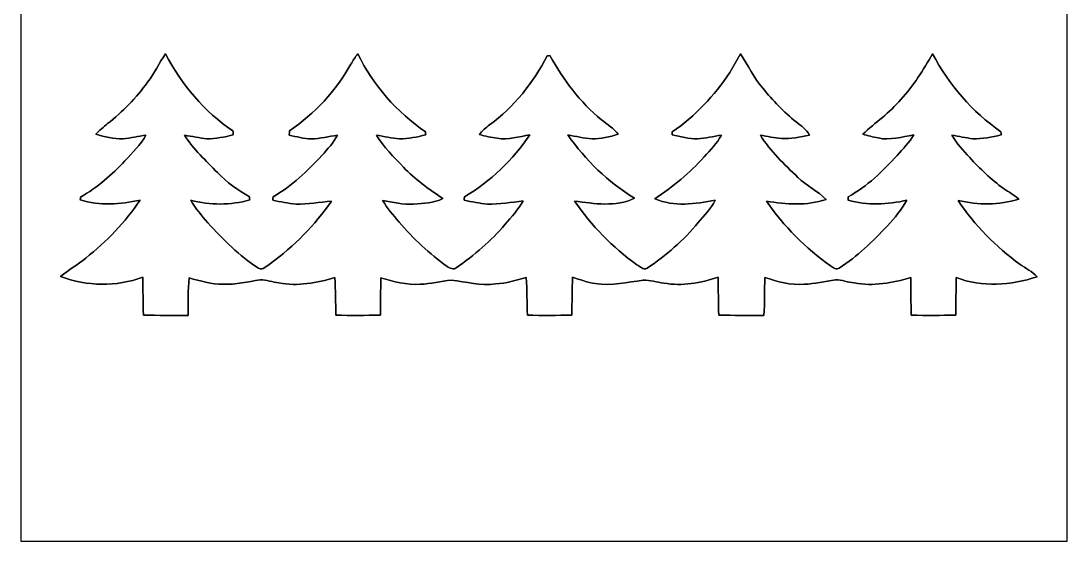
# Model space of a CAD drawing. Header units: centimetres. Extents: x -16.8 to 16.8, y -16.7 to 16.7.
# Drawn here: x -16.77 to 16.77, y -16.67 to 0 of the extents above; entities that cross this region are included whole.
import ezdxf

# ---------------------------------------------------------------- set-up
doc = ezdxf.new("R2010")
doc.units = ezdxf.units.CM
doc.header["$MEASUREMENT"] = 0
doc.layers.add('Layer 1', color=7, linetype='Continuous')

msp = doc.modelspace()

# ---------------------------------------------------------------- linework, layer by layer
at = {"layer": 'Layer 1', "color": 7}
for points, knots in [([(-16.77458, 16.66875), (-16.77458, 16.66875), (16.77458, 16.66875), (16.77458, 16.66875), (16.77458, 16.66875), (16.77458, 16.66875), (16.77458, -16.66875), (16.77458, -16.66875), (16.77458, -16.66875), (16.77458, -16.66875), (-16.77458, -16.66875), (-16.77458, -16.66875), (-16.77458, -16.66875), (-16.77458, -16.66875), (-16.77458, 16.66875), (-16.77458, 16.66875), (-16.77458, 16.66875), (-16.77458, 16.66875), (-16.77458, 16.66875), (-16.77458, 16.66875)], [0, 0, 0, 0, 0.16666667, 0.16666667, 0.16666667, 0.16666667, 0.33333333, 0.33333333, 0.33333333, 0.33333333, 0.5, 0.5, 0.5, 0.5, 0.66666667, 0.66666667, 0.66666667, 0.66666667, 1, 1, 1, 1]), ([(-12.71235, -1.96215), (-13.07218, -2.46451), (-13.51068, -2.90724), (-13.99293, -3.29212), (-13.99293, -3.29212), (-14.12416, -3.40007), (-14.26175, -3.50379), (-14.37499, -3.63185), (-14.37499, -3.63185), (-14.091, -3.71581), (-13.79679, -3.78001), (-13.49939, -3.7779), (-13.49939, -3.7779), (-13.25245, -3.75461), (-13.00974, -3.69817), (-12.76491, -3.65901), (-12.76491, -3.65901), (-12.93954, -3.97051), (-13.20306, -4.21816), (-13.43731, -4.48416), (-13.43731, -4.48416), (-13.85852, -4.92831), (-14.32454, -5.33929), (-14.85935, -5.64268), (-14.85935, -5.64268), (-14.86218, -5.66561), (-14.86817, -5.71147), (-14.87099, -5.73476), (-14.87099, -5.73476), (-14.24834, -5.92949), (-13.58371, -5.88433), (-12.95506, -5.74146), (-12.95506, -5.74146), (-13.42355, -6.45513), (-14.02927, -7.06931), (-14.69461, -7.6006), (-14.69461, -7.6006), (-14.9539, -7.81085), (-15.24917, -7.97278), (-15.50106, -8.19326), (-15.50106, -8.19326), (-14.65898, -8.50336), (-13.71353, -8.52946), (-12.86898, -8.21231), (-12.86898, -8.21231), (-12.85663, -8.6166), (-12.85875, -9.02123), (-12.84711, -9.42587), (-12.84711, -9.42587), (-12.3698, -9.43892), (-11.89214, -9.43751), (-11.41483, -9.43751), (-11.41483, -9.43751), (-11.41413, -9.0357), (-11.41236, -8.63388), (-11.38449, -8.23348), (-11.38449, -8.23348), (-11.0236, -8.33049), (-10.65989, -8.44232), (-10.28206, -8.43915), (-10.28206, -8.43915), (-9.88378, -8.45502), (-9.49501, -8.35872), (-9.10484, -8.29839), (-9.10484, -8.29839), (-8.89988, -8.29381), (-8.70338, -8.37353), (-8.50089, -8.39717), (-8.50089, -8.39717), (-7.89905, -8.51076), (-7.28557, -8.39258), (-6.70525, -8.22713), (-6.70525, -8.22713), (-6.68196, -8.62718), (-6.68479, -9.02864), (-6.67209, -9.42975), (-6.67209, -9.42975), (-6.19725, -9.4428), (-5.7217, -9.43751), (-5.24651, -9.42587), (-5.24651, -9.42587), (-5.23699, -9.02829), (-5.23875, -8.63036), (-5.23593, -8.23313), (-5.23593, -8.23313), (-4.82494, -8.34813), (-4.40161, -8.47266), (-3.96981, -8.43844), (-3.96981, -8.43844), (-3.6322, -8.42857), (-3.30306, -8.34602), (-2.96898, -8.30509), (-2.96898, -8.30509), (-2.49802, -8.35942), (-2.02847, -8.49207), (-1.55011, -8.42927), (-1.55011, -8.42927), (-1.21426, -8.4074), (-0.89076, -8.3125), (-0.56727, -8.22678), (-0.56727, -8.22678), (-0.54363, -8.62718), (-0.54645, -9.02864), (-0.53375, -9.42975), (-0.53375, -9.42975), (-0.05891, -9.4428), (0.41628, -9.43751), (0.89147, -9.42587), (0.89147, -9.42587), (0.90064, -9.02053), (0.89923, -8.61519), (0.91475, -8.21055), (0.91475, -8.21055), (1.15429, -8.28992), (1.39171, -8.38447), (1.64465, -8.41234), (1.64465, -8.41234), (2.15971, -8.49489), (2.67406, -8.38235), (3.18135, -8.30509), (3.18135, -8.30509), (3.40325, -8.30227), (3.61879, -8.37741), (3.83893, -8.40211), (3.83893, -8.40211), (4.42383, -8.50477), (5.02461, -8.40176), (5.5813, -8.21231), (5.5813, -8.21231), (5.59364, -8.6166), (5.59117, -9.02123), (5.60317, -9.42587), (5.60317, -9.42587), (6.08577, -9.43928), (6.56837, -9.43786), (7.05132, -9.4361), (7.05132, -9.4361), (7.07778, -9.03287), (7.07319, -8.62824), (7.07813, -8.22466), (7.07813, -8.22466), (7.48806, -8.3439), (7.90892, -8.48042), (8.34214, -8.4388), (8.34214, -8.4388), (8.6808, -8.42821), (9.01136, -8.34813), (9.34544, -8.2991), (9.34544, -8.2991), (9.55075, -8.29345), (9.74619, -8.37706), (9.94939, -8.39823), (9.94939, -8.39823), (10.55723, -8.50759), (11.17776, -8.39893), (11.76232, -8.22466), (11.76232, -8.22466), (11.76443, -8.62612), (11.76514, -9.02794), (11.77678, -9.42975), (11.77678, -9.42975), (12.25197, -9.4428), (12.72787, -9.43751), (13.20377, -9.42587), (13.20377, -9.42587), (13.21329, -9.02511), (13.21153, -8.62471), (13.21541, -8.22431), (13.21541, -8.22431), (14.04902, -8.53828), (14.98071, -8.48289), (15.81362, -8.19785), (15.81362, -8.19785), (15.65875, -8.03169), (15.45061, -7.93327), (15.26928, -7.80133), (15.26928, -7.80133), (14.49917, -7.23618), (13.80843, -6.54791), (13.27997, -5.75134), (13.27997, -5.75134), (13.91708, -5.90444), (14.59512, -5.91114), (15.22307, -5.71077), (15.22307, -5.71077), (15.07596, -5.57777), (14.89922, -5.48322), (14.7387, -5.36928), (14.7387, -5.36928), (14.33477, -5.08706), (13.98658, -4.73463), (13.65074, -4.37656), (13.65074, -4.37656), (13.44683, -4.14902), (13.23199, -3.92712), (13.07959, -3.66007), (13.07959, -3.66007), (13.30396, -3.69852), (13.52585, -3.7465), (13.75234, -3.77613), (13.75234, -3.77613), (14.05855, -3.78707), (14.36088, -3.72181), (14.65721, -3.65196), (14.65721, -3.65196), (14.65686, -3.6262), (14.6558, -3.5747), (14.65509, -3.5493), (14.65509, -3.5493), (13.72623, -2.92065), (12.98716, -2.04188), (12.45941, -1.05728), (12.45941, -1.05728), (12.16096, -1.57021), (11.85157, -2.0828), (11.44305, -2.51742), (11.44305, -2.51742), (11.09098, -2.94534), (10.62284, -3.25332), (10.22244, -3.63008), (10.22244, -3.63008), (10.38366, -3.67771), (10.54594, -3.72004), (10.71174, -3.75003), (10.71174, -3.75003), (11.09416, -3.83822), (11.47868, -3.70911), (11.85616, -3.65337), (11.85616, -3.65337), (11.71293, -3.89572), (11.51326, -4.09822), (11.32875, -4.30918), (11.32875, -4.30918), (10.86062, -4.80907), (10.36779, -5.30507), (9.75889, -5.63245), (9.75889, -5.63245), (9.75713, -5.65961), (9.75325, -5.71429), (9.75113, -5.74181), (9.75113, -5.74181), (10.36779, -5.92173), (11.02042, -5.88998), (11.64061, -5.74357), (11.64061, -5.74357), (11.46563, -6.04308), (11.24973, -6.31507), (11.01196, -6.56696), (11.01196, -6.56696), (10.54029, -7.06191), (10.05346, -7.55544), (9.46891, -7.9181), (9.46891, -7.9181), (9.37577, -7.99006), (9.26959, -7.90222), (9.18951, -7.85248), (9.18951, -7.85248), (8.39011, -7.28768), (7.68985, -6.57648), (7.1314, -5.77356), (7.1314, -5.77356), (7.7657, -5.8801), (8.43104, -5.92737), (9.05157, -5.7217), (9.05157, -5.7217), (8.77958, -5.44936), (8.41622, -5.28884), (8.14317, -5.01474), (8.14317, -5.01474), (7.71031, -4.59458), (7.25452, -4.18077), (6.93879, -3.66113), (6.93879, -3.66113), (7.16386, -3.69782), (7.38681, -3.74509), (7.61436, -3.77119), (7.61436, -3.77119), (7.91633, -3.78248), (8.21655, -3.72639), (8.50935, -3.65548), (8.50935, -3.65548), (8.41939, -3.47274), (8.24018, -3.36127), (8.08814, -3.23568), (8.08814, -3.23568), (7.68703, -2.92241), (7.34025, -2.54741), (7.01746, -2.15618), (7.01746, -2.15618), (6.73559, -1.81786), (6.53521, -1.42452), (6.30484, -1.05198), (6.30484, -1.05198), (6.17961, -1.24672), (6.07801, -1.45521), (5.95524, -1.65171), (5.95524, -1.65171), (5.47441, -2.39748), (4.84364, -3.04659), (4.11551, -3.55318), (4.11551, -3.55318), (4.11409, -3.57787), (4.11127, -3.62726), (4.10986, -3.65196), (4.10986, -3.65196), (4.37586, -3.71687), (4.64644, -3.77014), (4.92125, -3.77896), (4.92125, -3.77896), (5.17984, -3.76238), (5.43278, -3.69746), (5.68889, -3.65901), (5.68889, -3.65901), (5.55061, -3.92536), (5.32871, -4.1342), (5.13433, -4.35822), (5.13433, -4.35822), (4.67395, -4.87645), (4.13244, -5.31354), (3.55882, -5.69983), (3.55882, -5.69983), (4.16666, -5.96583), (4.85846, -5.86669), (5.49063, -5.74781), (5.49063, -5.74781), (5.35799, -6.01945), (5.13715, -6.23323), (4.94771, -6.46465), (4.94771, -6.46465), (4.47146, -7.02416), (3.92183, -7.52616), (3.30412, -7.92515), (3.30412, -7.92515), (3.18805, -8.00171), (3.07199, -7.86447), (2.97991, -7.81614), (2.97991, -7.81614), (2.2031, -7.25593), (1.5173, -6.56414), (0.97966, -5.77109), (0.97966, -5.77109), (1.61219, -5.85611), (2.30434, -5.97041), (2.90089, -5.68501), (2.90089, -5.68501), (2.06234, -5.16043), (1.32821, -4.47005), (0.76764, -3.65443), (0.76764, -3.65443), (1.02588, -3.69147), (1.27706, -3.7719), (1.53987, -3.77508), (1.53987, -3.77508), (1.82527, -3.77825), (2.10573, -3.71158), (2.37878, -3.63396), (2.37878, -3.63396), (2.23555, -3.44099), (2.02636, -3.31646), (1.84432, -3.16477), (1.84432, -3.16477), (1.15111, -2.6102), (0.62265, -1.88066), (0.19156, -1.1109), (0.19156, -1.1109), (0.16898, -1.11301), (0.12418, -1.11689), (0.1016, -1.11866), (0.1016, -1.11866), (-0.34078, -1.97944), (-0.96308, -2.75872), (-1.74696, -3.33234), (-1.74696, -3.33234), (-1.8669, -3.42159), (-1.98861, -3.51367), (-2.06728, -3.64384), (-2.06728, -3.64384), (-1.88136, -3.69429), (-1.69192, -3.73098), (-1.50072, -3.7592), (-1.50072, -3.7592), (-1.14864, -3.82411), (-0.80186, -3.70134), (-0.45614, -3.65337), (-0.45614, -3.65337), (-0.99624, -4.45452), (-1.71838, -5.14279), (-2.55094, -5.63492), (-2.55094, -5.63492), (-2.55341, -5.66173), (-2.5587, -5.71571), (-2.56152, -5.74252), (-2.56152, -5.74252), (-2.31493, -5.80108), (-2.06446, -5.84235), (-1.81187, -5.86705), (-1.81187, -5.86705), (-1.42804, -5.88327), (-1.04916, -5.80919), (-0.66887, -5.76897), (-0.66887, -5.76897), (-0.82444, -6.04379), (-1.04281, -6.27592), (-1.24495, -6.51651), (-1.24495, -6.51651), (-1.69933, -7.05203), (-2.23873, -7.51099), (-2.8127, -7.91316), (-2.8127, -7.91316), (-2.90548, -7.9883), (-3.01872, -7.92233), (-3.10162, -7.86659), (-3.10162, -7.86659), (-3.6763, -7.46301), (-4.19276, -6.98041), (-4.64679, -6.44596), (-4.64679, -6.44596), (-4.83341, -6.223), (-5.03449, -6.00745), (-5.17454, -5.75098), (-5.17454, -5.75098), (-4.84681, -5.81096), (-4.51767, -5.89315), (-4.18148, -5.86811), (-4.18148, -5.86811), (-3.86539, -5.84623), (-3.52743, -5.84341), (-3.24132, -5.6896), (-3.24132, -5.6896), (-3.69429, -5.39574), (-4.13385, -5.07612), (-4.50779, -4.68418), (-4.50779, -4.68418), (-4.81542, -4.36033), (-5.14174, -4.04389), (-5.37457, -3.65936), (-5.37457, -3.65936), (-5.12798, -3.69993), (-4.88421, -3.76167), (-4.63409, -3.7786), (-4.63409, -3.7786), (-4.34869, -3.78037), (-4.06859, -3.71757), (-3.79236, -3.65125), (-3.79236, -3.65125), (-3.79377, -3.62656), (-3.79624, -3.57752), (-3.79765, -3.55283), (-3.79765, -3.55283), (-4.71734, -2.92347), (-5.48534, -2.05846), (-5.97006, -1.05269), (-5.97006, -1.05269), (-6.05402, -1.15817), (-6.12458, -1.27282), (-6.19337, -1.38889), (-6.19337, -1.38889), (-6.67667, -2.23379), (-7.35189, -2.97498), (-8.16081, -3.51755), (-8.16081, -3.51755), (-8.16398, -3.56517), (-8.16716, -3.6128), (-8.17033, -3.66113), (-8.17033, -3.66113), (-7.93609, -3.71158), (-7.70149, -3.76978), (-7.46125, -3.78213), (-7.46125, -3.78213), (-7.17938, -3.76873), (-6.90139, -3.70981), (-6.62446, -3.65795), (-6.62446, -3.65795), (-6.74158, -3.90807), (-6.94478, -4.10175), (-7.11976, -4.31059), (-7.11976, -4.31059), (-7.59037, -4.80871), (-8.08602, -5.29766), (-8.69033, -5.63316), (-8.69033, -5.63316), (-8.6928, -5.66067), (-8.69703, -5.71535), (-8.6995, -5.74252), (-8.6995, -5.74252), (-8.45291, -5.80108), (-8.20244, -5.84235), (-7.9502, -5.86705), (-7.9502, -5.86705), (-7.56849, -5.88116), (-7.19173, -5.80778), (-6.8132, -5.77321), (-6.8132, -5.77321), (-7.34942, -6.54191), (-8.01688, -7.21995), (-8.77111, -7.77593), (-8.77111, -7.77593), (-8.88718, -7.8299), (-9.01524, -8.01299), (-9.15811, -7.92198), (-9.15811, -7.92198), (-9.77089, -7.52898), (-10.28806, -7.00758), (-10.7763, -6.47241), (-10.7763, -6.47241), (-10.97421, -6.24134), (-11.18094, -6.01239), (-11.33016, -5.74569), (-11.33016, -5.74569), (-10.71033, -5.90973), (-10.05487, -5.91009), (-9.43645, -5.73652), (-9.43645, -5.73652), (-9.43786, -5.71112), (-9.44069, -5.66032), (-9.4421, -5.63492), (-9.4421, -5.63492), (-9.81992, -5.42819), (-10.16988, -5.17031), (-10.47044, -4.86128), (-10.47044, -4.86128), (-10.84368, -4.4831), (-11.23562, -4.11339), (-11.52737, -3.66607), (-11.52737, -3.66607), (-11.28571, -3.69147), (-11.04935, -3.75356), (-10.8077, -3.77754), (-10.8077, -3.77754), (-10.5216, -3.78143), (-10.24114, -3.71687), (-9.96456, -3.6509), (-9.96456, -3.6509), (-9.96809, -3.60821), (-9.97162, -3.56588), (-9.97514, -3.5239), (-9.97514, -3.5239), (-10.90224, -2.9143), (-11.62121, -2.02741), (-12.14155, -1.05551), (-12.14155, -1.05551), (-12.33946, -1.3529), (-12.49292, -1.67887), (-12.71235, -1.96215)], [0, 0, 0, 0, 0.00729927, 0.00729927, 0.00729927, 0.00729927, 0.01459854, 0.01459854, 0.01459854, 0.01459854, 0.02189781, 0.02189781, 0.02189781, 0.02189781, 0.02919708, 0.02919708, 0.02919708, 0.02919708, 0.03649635, 0.03649635, 0.03649635, 0.03649635, 0.04379562, 0.04379562, 0.04379562, 0.04379562, 0.05109489, 0.05109489, 0.05109489, 0.05109489, 0.05839416, 0.05839416, 0.05839416, 0.05839416, 0.06569343, 0.06569343, 0.06569343, 0.06569343, 0.0729927, 0.0729927, 0.0729927, 0.0729927, 0.08029197, 0.08029197, 0.08029197, 0.08029197, 0.08759124, 0.08759124, 0.08759124, 0.08759124, 0.09489051, 0.09489051, 0.09489051, 0.09489051, 0.10218978, 0.10218978, 0.10218978, 0.10218978, 0.10948905, 0.10948905, 0.10948905, 0.10948905, 0.11678832, 0.11678832, 0.11678832, 0.11678832, 0.12408759, 0.12408759, 0.12408759, 0.12408759, 0.13138686, 0.13138686, 0.13138686, 0.13138686, 0.13868613, 0.13868613, 0.13868613, 0.13868613, 0.1459854, 0.1459854, 0.1459854, 0.1459854, 0.15328467, 0.15328467, 0.15328467, 0.15328467, 0.16058394, 0.16058394, 0.16058394, 0.16058394, 0.16788321, 0.16788321, 0.16788321, 0.16788321, 0.17518248, 0.17518248, 0.17518248, 0.17518248, 0.18248175, 0.18248175, 0.18248175, 0.18248175, 0.18978102, 0.18978102, 0.18978102, 0.18978102, 0.19708029, 0.19708029, 0.19708029, 0.19708029, 0.20437956, 0.20437956, 0.20437956, 0.20437956, 0.21167883, 0.21167883, 0.21167883, 0.21167883, 0.2189781, 0.2189781, 0.2189781, 0.2189781, 0.22627737, 0.22627737, 0.22627737, 0.22627737, 0.23357664, 0.23357664, 0.23357664, 0.23357664, 0.24087591, 0.24087591, 0.24087591, 0.24087591, 0.24817518, 0.24817518, 0.24817518, 0.24817518, 0.25547445, 0.25547445, 0.25547445, 0.25547445, 0.26277372, 0.26277372, 0.26277372, 0.26277372, 0.27007299, 0.27007299, 0.27007299, 0.27007299, 0.27737226, 0.27737226, 0.27737226, 0.27737226, 0.28467153, 0.28467153, 0.28467153, 0.28467153, 0.2919708, 0.2919708, 0.2919708, 0.2919708, 0.29927007, 0.29927007, 0.29927007, 0.29927007, 0.30656934, 0.30656934, 0.30656934, 0.30656934, 0.31386861, 0.31386861, 0.31386861, 0.31386861, 0.32116788, 0.32116788, 0.32116788, 0.32116788, 0.32846715, 0.32846715, 0.32846715, 0.32846715, 0.33576642, 0.33576642, 0.33576642, 0.33576642, 0.34306569, 0.34306569, 0.34306569, 0.34306569, 0.35036496, 0.35036496, 0.35036496, 0.35036496, 0.35766423, 0.35766423, 0.35766423, 0.35766423, 0.3649635, 0.3649635, 0.3649635, 0.3649635, 0.37226277, 0.37226277, 0.37226277, 0.37226277, 0.37956204, 0.37956204, 0.37956204, 0.37956204, 0.38686131, 0.38686131, 0.38686131, 0.38686131, 0.39416058, 0.39416058, 0.39416058, 0.39416058, 0.40145985, 0.40145985, 0.40145985, 0.40145985, 0.40875912, 0.40875912, 0.40875912, 0.40875912, 0.41605839, 0.41605839, 0.41605839, 0.41605839, 0.42335766, 0.42335766, 0.42335766, 0.42335766, 0.43065693, 0.43065693, 0.43065693, 0.43065693, 0.4379562, 0.4379562, 0.4379562, 0.4379562, 0.44525547, 0.44525547, 0.44525547, 0.44525547, 0.45255474, 0.45255474, 0.45255474, 0.45255474, 0.45985401, 0.45985401, 0.45985401, 0.45985401, 0.46715328, 0.46715328, 0.46715328, 0.46715328, 0.47445255, 0.47445255, 0.47445255, 0.47445255, 0.48175182, 0.48175182, 0.48175182, 0.48175182, 0.48905109, 0.48905109, 0.48905109, 0.48905109, 0.49635036, 0.49635036, 0.49635036, 0.49635036, 0.50364964, 0.50364964, 0.50364964, 0.50364964, 0.51094891, 0.51094891, 0.51094891, 0.51094891, 0.51824818, 0.51824818, 0.51824818, 0.51824818, 0.52554745, 0.52554745, 0.52554745, 0.52554745, 0.53284672, 0.53284672, 0.53284672, 0.53284672, 0.54014599, 0.54014599, 0.54014599, 0.54014599, 0.54744526, 0.54744526, 0.54744526, 0.54744526, 0.55474453, 0.55474453, 0.55474453, 0.55474453, 0.5620438, 0.5620438, 0.5620438, 0.5620438, 0.56934307, 0.56934307, 0.56934307, 0.56934307, 0.57664234, 0.57664234, 0.57664234, 0.57664234, 0.58394161, 0.58394161, 0.58394161, 0.58394161, 0.59124088, 0.59124088, 0.59124088, 0.59124088, 0.59854015, 0.59854015, 0.59854015, 0.59854015, 0.60583942, 0.60583942, 0.60583942, 0.60583942, 0.61313869, 0.61313869, 0.61313869, 0.61313869, 0.62043796, 0.62043796, 0.62043796, 0.62043796, 0.62773723, 0.62773723, 0.62773723, 0.62773723, 0.6350365, 0.6350365, 0.6350365, 0.6350365, 0.64233577, 0.64233577, 0.64233577, 0.64233577, 0.64963504, 0.64963504, 0.64963504, 0.64963504, 0.65693431, 0.65693431, 0.65693431, 0.65693431, 0.66423358, 0.66423358, 0.66423358, 0.66423358, 0.67153285, 0.67153285, 0.67153285, 0.67153285, 0.67883212, 0.67883212, 0.67883212, 0.67883212, 0.68613139, 0.68613139, 0.68613139, 0.68613139, 0.69343066, 0.69343066, 0.69343066, 0.69343066, 0.70072993, 0.70072993, 0.70072993, 0.70072993, 0.7080292, 0.7080292, 0.7080292, 0.7080292, 0.71532847, 0.71532847, 0.71532847, 0.71532847, 0.72262774, 0.72262774, 0.72262774, 0.72262774, 0.72992701, 0.72992701, 0.72992701, 0.72992701, 0.73722628, 0.73722628, 0.73722628, 0.73722628, 0.74452555, 0.74452555, 0.74452555, 0.74452555, 0.75182482, 0.75182482, 0.75182482, 0.75182482, 0.75912409, 0.75912409, 0.75912409, 0.75912409, 0.76642336, 0.76642336, 0.76642336, 0.76642336, 0.77372263, 0.77372263, 0.77372263, 0.77372263, 0.7810219, 0.7810219, 0.7810219, 0.7810219, 0.78832117, 0.78832117, 0.78832117, 0.78832117, 0.79562044, 0.79562044, 0.79562044, 0.79562044, 0.80291971, 0.80291971, 0.80291971, 0.80291971, 0.81021898, 0.81021898, 0.81021898, 0.81021898, 0.81751825, 0.81751825, 0.81751825, 0.81751825, 0.82481752, 0.82481752, 0.82481752, 0.82481752, 0.83211679, 0.83211679, 0.83211679, 0.83211679, 0.83941606, 0.83941606, 0.83941606, 0.83941606, 0.84671533, 0.84671533, 0.84671533, 0.84671533, 0.8540146, 0.8540146, 0.8540146, 0.8540146, 0.86131387, 0.86131387, 0.86131387, 0.86131387, 0.86861314, 0.86861314, 0.86861314, 0.86861314, 0.87591241, 0.87591241, 0.87591241, 0.87591241, 0.88321168, 0.88321168, 0.88321168, 0.88321168, 0.89051095, 0.89051095, 0.89051095, 0.89051095, 0.89781022, 0.89781022, 0.89781022, 0.89781022, 0.90510949, 0.90510949, 0.90510949, 0.90510949, 0.91240876, 0.91240876, 0.91240876, 0.91240876, 0.91970803, 0.91970803, 0.91970803, 0.91970803, 0.9270073, 0.9270073, 0.9270073, 0.9270073, 0.93430657, 0.93430657, 0.93430657, 0.93430657, 0.94160584, 0.94160584, 0.94160584, 0.94160584, 0.94890511, 0.94890511, 0.94890511, 0.94890511, 0.95620438, 0.95620438, 0.95620438, 0.95620438, 0.96350365, 0.96350365, 0.96350365, 0.96350365, 0.97080292, 0.97080292, 0.97080292, 0.97080292, 0.97810219, 0.97810219, 0.97810219, 0.97810219, 0.98540146, 0.98540146, 0.98540146, 0.98540146, 1, 1, 1, 1])]:
    msp.add_open_spline(points, degree=3, knots=knots, dxfattribs=at)
at = {"layer": 'Layer 1', "color": 251}
msp.add_open_spline([(-12.71235, -1.96215), (-12.49292, -1.67887), (-12.33946, -1.3529), (-12.14155, -1.05551), (-12.14155, -1.05551), (-11.62121, -2.02741), (-10.90224, -2.9143), (-9.97514, -3.5239), (-9.97514, -3.5239), (-9.97162, -3.56588), (-9.96809, -3.60821), (-9.96456, -3.6509), (-9.96456, -3.6509), (-10.24114, -3.71687), (-10.5216, -3.78143), (-10.8077, -3.77754), (-10.8077, -3.77754), (-11.04935, -3.75356), (-11.28571, -3.69147), (-11.52737, -3.66607), (-11.52737, -3.66607), (-11.23562, -4.11339), (-10.84368, -4.4831), (-10.47044, -4.86128), (-10.47044, -4.86128), (-10.16988, -5.17031), (-9.81992, -5.42819), (-9.4421, -5.63492), (-9.4421, -5.63492), (-9.44069, -5.66032), (-9.43786, -5.71112), (-9.43645, -5.73652), (-9.43645, -5.73652), (-10.05487, -5.91009), (-10.71033, -5.90973), (-11.33016, -5.74569), (-11.33016, -5.74569), (-11.18094, -6.01239), (-10.97421, -6.24134), (-10.7763, -6.47241), (-10.7763, -6.47241), (-10.28806, -7.00758), (-9.77089, -7.52898), (-9.15811, -7.92198), (-9.15811, -7.92198), (-9.01524, -8.01299), (-8.88718, -7.8299), (-8.77111, -7.77593), (-8.77111, -7.77593), (-8.01688, -7.21995), (-7.34942, -6.54191), (-6.8132, -5.77321), (-6.8132, -5.77321), (-7.19173, -5.80778), (-7.56849, -5.88116), (-7.9502, -5.86705), (-7.9502, -5.86705), (-8.20244, -5.84235), (-8.45291, -5.80108), (-8.6995, -5.74252), (-8.6995, -5.74252), (-8.69703, -5.71535), (-8.6928, -5.66067), (-8.69033, -5.63316), (-8.69033, -5.63316), (-8.08602, -5.29766), (-7.59037, -4.80871), (-7.11976, -4.31059), (-7.11976, -4.31059), (-6.94478, -4.10175), (-6.74158, -3.90807), (-6.62446, -3.65795), (-6.62446, -3.65795), (-6.90139, -3.70981), (-7.17938, -3.76873), (-7.46125, -3.78213), (-7.46125, -3.78213), (-7.70149, -3.76978), (-7.93609, -3.71158), (-8.17033, -3.66113), (-8.17033, -3.66113), (-8.16716, -3.6128), (-8.16398, -3.56517), (-8.16081, -3.51755), (-8.16081, -3.51755), (-7.35189, -2.97498), (-6.67667, -2.23379), (-6.19337, -1.38889), (-6.19337, -1.38889), (-6.12458, -1.27282), (-6.05402, -1.15817), (-5.97006, -1.05269), (-5.97006, -1.05269), (-5.48534, -2.05846), (-4.71734, -2.92347), (-3.79765, -3.55283), (-3.79765, -3.55283), (-3.79624, -3.57752), (-3.79377, -3.62656), (-3.79236, -3.65125), (-3.79236, -3.65125), (-4.06859, -3.71757), (-4.34869, -3.78037), (-4.63409, -3.7786), (-4.63409, -3.7786), (-4.88421, -3.76167), (-5.12798, -3.69993), (-5.37457, -3.65936), (-5.37457, -3.65936), (-5.14174, -4.04389), (-4.81542, -4.36033), (-4.50779, -4.68418), (-4.50779, -4.68418), (-4.13385, -5.07612), (-3.69429, -5.39574), (-3.24132, -5.6896), (-3.24132, -5.6896), (-3.52743, -5.84341), (-3.86539, -5.84623), (-4.18148, -5.86811), (-4.18148, -5.86811), (-4.51767, -5.89315), (-4.84681, -5.81096), (-5.17454, -5.75098), (-5.17454, -5.75098), (-5.03449, -6.00745), (-4.83341, -6.223), (-4.64679, -6.44596), (-4.64679, -6.44596), (-4.19276, -6.98041), (-3.6763, -7.46301), (-3.10162, -7.86659), (-3.10162, -7.86659), (-3.01872, -7.92233), (-2.90548, -7.9883), (-2.8127, -7.91316), (-2.8127, -7.91316), (-2.23873, -7.51099), (-1.69933, -7.05203), (-1.24495, -6.51651), (-1.24495, -6.51651), (-1.04281, -6.27592), (-0.82444, -6.04379), (-0.66887, -5.76897), (-0.66887, -5.76897), (-1.04916, -5.80919), (-1.42804, -5.88327), (-1.81187, -5.86705), (-1.81187, -5.86705), (-2.06446, -5.84235), (-2.31493, -5.80108), (-2.56152, -5.74252), (-2.56152, -5.74252), (-2.5587, -5.71571), (-2.55341, -5.66173), (-2.55094, -5.63492), (-2.55094, -5.63492), (-1.71838, -5.14279), (-0.99624, -4.45452), (-0.45614, -3.65337), (-0.45614, -3.65337), (-0.80186, -3.70134), (-1.14864, -3.82411), (-1.50072, -3.7592), (-1.50072, -3.7592), (-1.69192, -3.73098), (-1.88136, -3.69429), (-2.06728, -3.64384), (-2.06728, -3.64384), (-1.98861, -3.51367), (-1.8669, -3.42159), (-1.74696, -3.33234), (-1.74696, -3.33234), (-0.96308, -2.75872), (-0.34078, -1.97944), (0.1016, -1.11866), (0.1016, -1.11866), (0.12418, -1.11689), (0.16898, -1.11301), (0.19156, -1.1109), (0.19156, -1.1109), (0.62265, -1.88066), (1.15111, -2.6102), (1.84432, -3.16477), (1.84432, -3.16477), (2.02636, -3.31646), (2.23555, -3.44099), (2.37878, -3.63396), (2.37878, -3.63396), (2.10573, -3.71158), (1.82527, -3.77825), (1.53987, -3.77508), (1.53987, -3.77508), (1.27706, -3.7719), (1.02588, -3.69147), (0.76764, -3.65443), (0.76764, -3.65443), (1.32821, -4.47005), (2.06234, -5.16043), (2.90089, -5.68501), (2.90089, -5.68501), (2.30434, -5.97041), (1.61219, -5.85611), (0.97966, -5.77109), (0.97966, -5.77109), (1.5173, -6.56414), (2.2031, -7.25593), (2.97991, -7.81614), (2.97991, -7.81614), (3.07199, -7.86447), (3.18805, -8.00171), (3.30412, -7.92515), (3.30412, -7.92515), (3.92183, -7.52616), (4.47146, -7.02416), (4.94771, -6.46465), (4.94771, -6.46465), (5.13715, -6.23323), (5.35799, -6.01945), (5.49063, -5.74781), (5.49063, -5.74781), (4.85846, -5.86669), (4.16666, -5.96583), (3.55882, -5.69983), (3.55882, -5.69983), (4.13244, -5.31354), (4.67395, -4.87645), (5.13433, -4.35822), (5.13433, -4.35822), (5.32871, -4.1342), (5.55061, -3.92536), (5.68889, -3.65901), (5.68889, -3.65901), (5.43278, -3.69746), (5.17984, -3.76238), (4.92125, -3.77896), (4.92125, -3.77896), (4.64644, -3.77014), (4.37586, -3.71687), (4.10986, -3.65196), (4.10986, -3.65196), (4.11127, -3.62726), (4.11409, -3.57787), (4.11551, -3.55318), (4.11551, -3.55318), (4.84364, -3.04659), (5.47441, -2.39748), (5.95524, -1.65171), (5.95524, -1.65171), (6.07801, -1.45521), (6.17961, -1.24672), (6.30484, -1.05198), (6.30484, -1.05198), (6.53521, -1.42452), (6.73559, -1.81786), (7.01746, -2.15618), (7.01746, -2.15618), (7.34025, -2.54741), (7.68703, -2.92241), (8.08814, -3.23568), (8.08814, -3.23568), (8.24018, -3.36127), (8.41939, -3.47274), (8.50935, -3.65548), (8.50935, -3.65548), (8.21655, -3.72639), (7.91633, -3.78248), (7.61436, -3.77119), (7.61436, -3.77119), (7.38681, -3.74509), (7.16386, -3.69782), (6.93879, -3.66113), (6.93879, -3.66113), (7.25452, -4.18077), (7.71031, -4.59458), (8.14317, -5.01474), (8.14317, -5.01474), (8.41622, -5.28884), (8.77958, -5.44936), (9.05157, -5.7217), (9.05157, -5.7217), (8.43104, -5.92737), (7.7657, -5.8801), (7.1314, -5.77356), (7.1314, -5.77356), (7.68985, -6.57648), (8.39011, -7.28768), (9.18951, -7.85248), (9.18951, -7.85248), (9.26959, -7.90222), (9.37577, -7.99006), (9.46891, -7.9181), (9.46891, -7.9181), (10.05346, -7.55544), (10.54029, -7.06191), (11.01196, -6.56696), (11.01196, -6.56696), (11.24973, -6.31507), (11.46563, -6.04308), (11.64061, -5.74357), (11.64061, -5.74357), (11.02042, -5.88998), (10.36779, -5.92173), (9.75113, -5.74181), (9.75113, -5.74181), (9.75325, -5.71429), (9.75713, -5.65961), (9.75889, -5.63245), (9.75889, -5.63245), (10.36779, -5.30507), (10.86062, -4.80907), (11.32875, -4.30918), (11.32875, -4.30918), (11.51326, -4.09822), (11.71293, -3.89572), (11.85616, -3.65337), (11.85616, -3.65337), (11.47868, -3.70911), (11.09416, -3.83822), (10.71174, -3.75003), (10.71174, -3.75003), (10.54594, -3.72004), (10.38366, -3.67771), (10.22244, -3.63008), (10.22244, -3.63008), (10.62284, -3.25332), (11.09098, -2.94534), (11.44305, -2.51742), (11.44305, -2.51742), (11.85157, -2.0828), (12.16096, -1.57021), (12.45941, -1.05728), (12.45941, -1.05728), (12.98716, -2.04188), (13.72623, -2.92065), (14.65509, -3.5493), (14.65509, -3.5493), (14.6558, -3.5747), (14.65686, -3.6262), (14.65721, -3.65196), (14.65721, -3.65196), (14.36088, -3.72181), (14.05855, -3.78707), (13.75234, -3.77613), (13.75234, -3.77613), (13.52585, -3.7465), (13.30396, -3.69852), (13.07959, -3.66007), (13.07959, -3.66007), (13.23199, -3.92712), (13.44683, -4.14902), (13.65074, -4.37656), (13.65074, -4.37656), (13.98658, -4.73463), (14.33477, -5.08706), (14.7387, -5.36928), (14.7387, -5.36928), (14.89922, -5.48322), (15.07596, -5.57777), (15.22307, -5.71077), (15.22307, -5.71077), (14.59512, -5.91114), (13.91708, -5.90444), (13.27997, -5.75134), (13.27997, -5.75134), (13.80843, -6.54791), (14.49917, -7.23618), (15.26928, -7.80133), (15.26928, -7.80133), (15.45061, -7.93327), (15.65875, -8.03169), (15.81362, -8.19785), (15.81362, -8.19785), (14.98071, -8.48289), (14.04902, -8.53828), (13.21541, -8.22431), (13.21541, -8.22431), (13.21153, -8.62471), (13.21329, -9.02511), (13.20377, -9.42587), (13.20377, -9.42587), (12.72787, -9.43751), (12.25197, -9.4428), (11.77678, -9.42975), (11.77678, -9.42975), (11.76514, -9.02794), (11.76443, -8.62612), (11.76232, -8.22466), (11.76232, -8.22466), (11.17776, -8.39893), (10.55723, -8.50759), (9.94939, -8.39823), (9.94939, -8.39823), (9.74619, -8.37706), (9.55075, -8.29345), (9.34544, -8.2991), (9.34544, -8.2991), (9.01136, -8.34813), (8.6808, -8.42821), (8.34214, -8.4388), (8.34214, -8.4388), (7.90892, -8.48042), (7.48806, -8.3439), (7.07813, -8.22466), (7.07813, -8.22466), (7.07319, -8.62824), (7.07778, -9.03287), (7.05132, -9.4361), (7.05132, -9.4361), (6.56837, -9.43786), (6.08577, -9.43928), (5.60317, -9.42587), (5.60317, -9.42587), (5.59117, -9.02123), (5.59364, -8.6166), (5.5813, -8.21231), (5.5813, -8.21231), (5.02461, -8.40176), (4.42383, -8.50477), (3.83893, -8.40211), (3.83893, -8.40211), (3.61879, -8.37741), (3.40325, -8.30227), (3.18135, -8.30509), (3.18135, -8.30509), (2.67406, -8.38235), (2.15971, -8.49489), (1.64465, -8.41234), (1.64465, -8.41234), (1.39171, -8.38447), (1.15429, -8.28992), (0.91475, -8.21055), (0.91475, -8.21055), (0.89923, -8.61519), (0.90064, -9.02053), (0.89147, -9.42587), (0.89147, -9.42587), (0.41628, -9.43751), (-0.05891, -9.4428), (-0.53375, -9.42975), (-0.53375, -9.42975), (-0.54645, -9.02864), (-0.54363, -8.62718), (-0.56727, -8.22678), (-0.56727, -8.22678), (-0.89076, -8.3125), (-1.21426, -8.4074), (-1.55011, -8.42927), (-1.55011, -8.42927), (-2.02847, -8.49207), (-2.49802, -8.35942), (-2.96898, -8.30509), (-2.96898, -8.30509), (-3.30306, -8.34602), (-3.6322, -8.42857), (-3.96981, -8.43844), (-3.96981, -8.43844), (-4.40161, -8.47266), (-4.82494, -8.34813), (-5.23593, -8.23313), (-5.23593, -8.23313), (-5.23875, -8.63036), (-5.23699, -9.02829), (-5.24651, -9.42587), (-5.24651, -9.42587), (-5.7217, -9.43751), (-6.19725, -9.4428), (-6.67209, -9.42975), (-6.67209, -9.42975), (-6.68479, -9.02864), (-6.68196, -8.62718), (-6.70525, -8.22713), (-6.70525, -8.22713), (-7.28557, -8.39258), (-7.89905, -8.51076), (-8.50089, -8.39717), (-8.50089, -8.39717), (-8.70338, -8.37353), (-8.89988, -8.29381), (-9.10484, -8.29839), (-9.10484, -8.29839), (-9.49501, -8.35872), (-9.88378, -8.45502), (-10.28206, -8.43915), (-10.28206, -8.43915), (-10.65989, -8.44232), (-11.0236, -8.33049), (-11.38449, -8.23348), (-11.38449, -8.23348), (-11.41236, -8.63388), (-11.41413, -9.0357), (-11.41483, -9.43751), (-11.41483, -9.43751), (-11.89214, -9.43751), (-12.3698, -9.43892), (-12.84711, -9.42587), (-12.84711, -9.42587), (-12.85875, -9.02123), (-12.85663, -8.6166), (-12.86898, -8.21231), (-12.86898, -8.21231), (-13.71353, -8.52946), (-14.65898, -8.50336), (-15.50106, -8.19326), (-15.50106, -8.19326), (-15.24917, -7.97278), (-14.9539, -7.81085), (-14.69461, -7.6006), (-14.69461, -7.6006), (-14.02927, -7.06931), (-13.42355, -6.45513), (-12.95506, -5.74146), (-12.95506, -5.74146), (-13.58371, -5.88433), (-14.24834, -5.92949), (-14.87099, -5.73476), (-14.87099, -5.73476), (-14.86817, -5.71147), (-14.86218, -5.66561), (-14.85935, -5.64268), (-14.85935, -5.64268), (-14.32454, -5.33929), (-13.85852, -4.92831), (-13.43731, -4.48416), (-13.43731, -4.48416), (-13.20306, -4.21816), (-12.93954, -3.97051), (-12.76491, -3.65901), (-12.76491, -3.65901), (-13.00974, -3.69817), (-13.25245, -3.75461), (-13.49939, -3.7779), (-13.49939, -3.7779), (-13.79679, -3.78001), (-14.091, -3.71581), (-14.37499, -3.63185), (-14.37499, -3.63185), (-14.26175, -3.50379), (-14.12416, -3.40007), (-13.99293, -3.29212), (-13.99293, -3.29212), (-13.51068, -2.90724), (-13.07218, -2.46451), (-12.71235, -1.96215)], degree=3, knots=[0, 0, 0, 0, 0.00729927, 0.00729927, 0.00729927, 0.00729927, 0.01459854, 0.01459854, 0.01459854, 0.01459854, 0.02189781, 0.02189781, 0.02189781, 0.02189781, 0.02919708, 0.02919708, 0.02919708, 0.02919708, 0.03649635, 0.03649635, 0.03649635, 0.03649635, 0.04379562, 0.04379562, 0.04379562, 0.04379562, 0.05109489, 0.05109489, 0.05109489, 0.05109489, 0.05839416, 0.05839416, 0.05839416, 0.05839416, 0.06569343, 0.06569343, 0.06569343, 0.06569343, 0.0729927, 0.0729927, 0.0729927, 0.0729927, 0.08029197, 0.08029197, 0.08029197, 0.08029197, 0.08759124, 0.08759124, 0.08759124, 0.08759124, 0.09489051, 0.09489051, 0.09489051, 0.09489051, 0.10218978, 0.10218978, 0.10218978, 0.10218978, 0.10948905, 0.10948905, 0.10948905, 0.10948905, 0.11678832, 0.11678832, 0.11678832, 0.11678832, 0.12408759, 0.12408759, 0.12408759, 0.12408759, 0.13138686, 0.13138686, 0.13138686, 0.13138686, 0.13868613, 0.13868613, 0.13868613, 0.13868613, 0.1459854, 0.1459854, 0.1459854, 0.1459854, 0.15328467, 0.15328467, 0.15328467, 0.15328467, 0.16058394, 0.16058394, 0.16058394, 0.16058394, 0.16788321, 0.16788321, 0.16788321, 0.16788321, 0.17518248, 0.17518248, 0.17518248, 0.17518248, 0.18248175, 0.18248175, 0.18248175, 0.18248175, 0.18978102, 0.18978102, 0.18978102, 0.18978102, 0.19708029, 0.19708029, 0.19708029, 0.19708029, 0.20437956, 0.20437956, 0.20437956, 0.20437956, 0.21167883, 0.21167883, 0.21167883, 0.21167883, 0.2189781, 0.2189781, 0.2189781, 0.2189781, 0.22627737, 0.22627737, 0.22627737, 0.22627737, 0.23357664, 0.23357664, 0.23357664, 0.23357664, 0.24087591, 0.24087591, 0.24087591, 0.24087591, 0.24817518, 0.24817518, 0.24817518, 0.24817518, 0.25547445, 0.25547445, 0.25547445, 0.25547445, 0.26277372, 0.26277372, 0.26277372, 0.26277372, 0.27007299, 0.27007299, 0.27007299, 0.27007299, 0.27737226, 0.27737226, 0.27737226, 0.27737226, 0.28467153, 0.28467153, 0.28467153, 0.28467153, 0.2919708, 0.2919708, 0.2919708, 0.2919708, 0.29927007, 0.29927007, 0.29927007, 0.29927007, 0.30656934, 0.30656934, 0.30656934, 0.30656934, 0.31386861, 0.31386861, 0.31386861, 0.31386861, 0.32116788, 0.32116788, 0.32116788, 0.32116788, 0.32846715, 0.32846715, 0.32846715, 0.32846715, 0.33576642, 0.33576642, 0.33576642, 0.33576642, 0.34306569, 0.34306569, 0.34306569, 0.34306569, 0.35036496, 0.35036496, 0.35036496, 0.35036496, 0.35766423, 0.35766423, 0.35766423, 0.35766423, 0.3649635, 0.3649635, 0.3649635, 0.3649635, 0.37226277, 0.37226277, 0.37226277, 0.37226277, 0.37956204, 0.37956204, 0.37956204, 0.37956204, 0.38686131, 0.38686131, 0.38686131, 0.38686131, 0.39416058, 0.39416058, 0.39416058, 0.39416058, 0.40145985, 0.40145985, 0.40145985, 0.40145985, 0.40875912, 0.40875912, 0.40875912, 0.40875912, 0.41605839, 0.41605839, 0.41605839, 0.41605839, 0.42335766, 0.42335766, 0.42335766, 0.42335766, 0.43065693, 0.43065693, 0.43065693, 0.43065693, 0.4379562, 0.4379562, 0.4379562, 0.4379562, 0.44525547, 0.44525547, 0.44525547, 0.44525547, 0.45255474, 0.45255474, 0.45255474, 0.45255474, 0.45985401, 0.45985401, 0.45985401, 0.45985401, 0.46715328, 0.46715328, 0.46715328, 0.46715328, 0.47445255, 0.47445255, 0.47445255, 0.47445255, 0.48175182, 0.48175182, 0.48175182, 0.48175182, 0.48905109, 0.48905109, 0.48905109, 0.48905109, 0.49635036, 0.49635036, 0.49635036, 0.49635036, 0.50364964, 0.50364964, 0.50364964, 0.50364964, 0.51094891, 0.51094891, 0.51094891, 0.51094891, 0.51824818, 0.51824818, 0.51824818, 0.51824818, 0.52554745, 0.52554745, 0.52554745, 0.52554745, 0.53284672, 0.53284672, 0.53284672, 0.53284672, 0.54014599, 0.54014599, 0.54014599, 0.54014599, 0.54744526, 0.54744526, 0.54744526, 0.54744526, 0.55474453, 0.55474453, 0.55474453, 0.55474453, 0.5620438, 0.5620438, 0.5620438, 0.5620438, 0.56934307, 0.56934307, 0.56934307, 0.56934307, 0.57664234, 0.57664234, 0.57664234, 0.57664234, 0.58394161, 0.58394161, 0.58394161, 0.58394161, 0.59124088, 0.59124088, 0.59124088, 0.59124088, 0.59854015, 0.59854015, 0.59854015, 0.59854015, 0.60583942, 0.60583942, 0.60583942, 0.60583942, 0.61313869, 0.61313869, 0.61313869, 0.61313869, 0.62043796, 0.62043796, 0.62043796, 0.62043796, 0.62773723, 0.62773723, 0.62773723, 0.62773723, 0.6350365, 0.6350365, 0.6350365, 0.6350365, 0.64233577, 0.64233577, 0.64233577, 0.64233577, 0.64963504, 0.64963504, 0.64963504, 0.64963504, 0.65693431, 0.65693431, 0.65693431, 0.65693431, 0.66423358, 0.66423358, 0.66423358, 0.66423358, 0.67153285, 0.67153285, 0.67153285, 0.67153285, 0.67883212, 0.67883212, 0.67883212, 0.67883212, 0.68613139, 0.68613139, 0.68613139, 0.68613139, 0.69343066, 0.69343066, 0.69343066, 0.69343066, 0.70072993, 0.70072993, 0.70072993, 0.70072993, 0.7080292, 0.7080292, 0.7080292, 0.7080292, 0.71532847, 0.71532847, 0.71532847, 0.71532847, 0.72262774, 0.72262774, 0.72262774, 0.72262774, 0.72992701, 0.72992701, 0.72992701, 0.72992701, 0.73722628, 0.73722628, 0.73722628, 0.73722628, 0.74452555, 0.74452555, 0.74452555, 0.74452555, 0.75182482, 0.75182482, 0.75182482, 0.75182482, 0.75912409, 0.75912409, 0.75912409, 0.75912409, 0.76642336, 0.76642336, 0.76642336, 0.76642336, 0.77372263, 0.77372263, 0.77372263, 0.77372263, 0.7810219, 0.7810219, 0.7810219, 0.7810219, 0.78832117, 0.78832117, 0.78832117, 0.78832117, 0.79562044, 0.79562044, 0.79562044, 0.79562044, 0.80291971, 0.80291971, 0.80291971, 0.80291971, 0.81021898, 0.81021898, 0.81021898, 0.81021898, 0.81751825, 0.81751825, 0.81751825, 0.81751825, 0.82481752, 0.82481752, 0.82481752, 0.82481752, 0.83211679, 0.83211679, 0.83211679, 0.83211679, 0.83941606, 0.83941606, 0.83941606, 0.83941606, 0.84671533, 0.84671533, 0.84671533, 0.84671533, 0.8540146, 0.8540146, 0.8540146, 0.8540146, 0.86131387, 0.86131387, 0.86131387, 0.86131387, 0.86861314, 0.86861314, 0.86861314, 0.86861314, 0.87591241, 0.87591241, 0.87591241, 0.87591241, 0.88321168, 0.88321168, 0.88321168, 0.88321168, 0.89051095, 0.89051095, 0.89051095, 0.89051095, 0.89781022, 0.89781022, 0.89781022, 0.89781022, 0.90510949, 0.90510949, 0.90510949, 0.90510949, 0.91240876, 0.91240876, 0.91240876, 0.91240876, 0.91970803, 0.91970803, 0.91970803, 0.91970803, 0.9270073, 0.9270073, 0.9270073, 0.9270073, 0.93430657, 0.93430657, 0.93430657, 0.93430657, 0.94160584, 0.94160584, 0.94160584, 0.94160584, 0.94890511, 0.94890511, 0.94890511, 0.94890511, 0.95620438, 0.95620438, 0.95620438, 0.95620438, 0.96350365, 0.96350365, 0.96350365, 0.96350365, 0.97080292, 0.97080292, 0.97080292, 0.97080292, 0.97810219, 0.97810219, 0.97810219, 0.97810219, 0.98540146, 0.98540146, 0.98540146, 0.98540146, 1, 1, 1, 1], dxfattribs=at)

doc.saveas('drawing.dxf')
